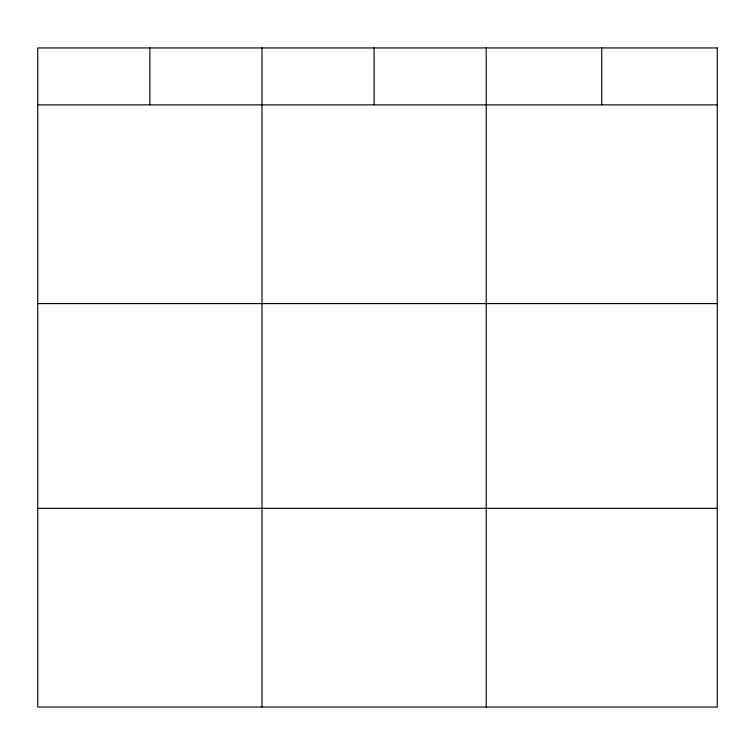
<?xml version="1.0" encoding="UTF-8"?>
<svg xmlns="http://www.w3.org/2000/svg" width="755" height="755" viewBox="0 0 755 755"><rect width="100%" height="100%" fill="white"/><g stroke="black" fill="none" stroke-linecap="round" stroke-linejoin="round"><path stroke-width="1.13" d="M37.75 104.87L717.25 104.87M37.75 303.586L717.25 303.586M37.75 508.332L717.25 508.332M601.735 47.952L601.735 104.87M486.22 47.952L486.22 707.048M374.102 47.952L374.102 104.87M261.985 47.952L261.985 707.048M149.868 47.952L149.868 104.87M717.25 47.952L37.75 47.952L37.75 707.048L717.25 707.048L717.25 47.952"/></g></svg>
